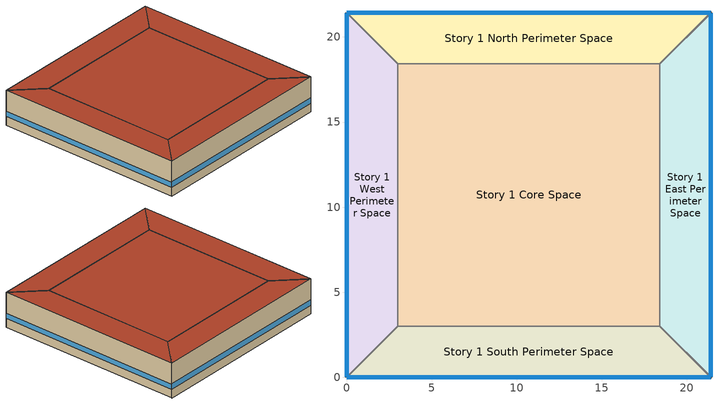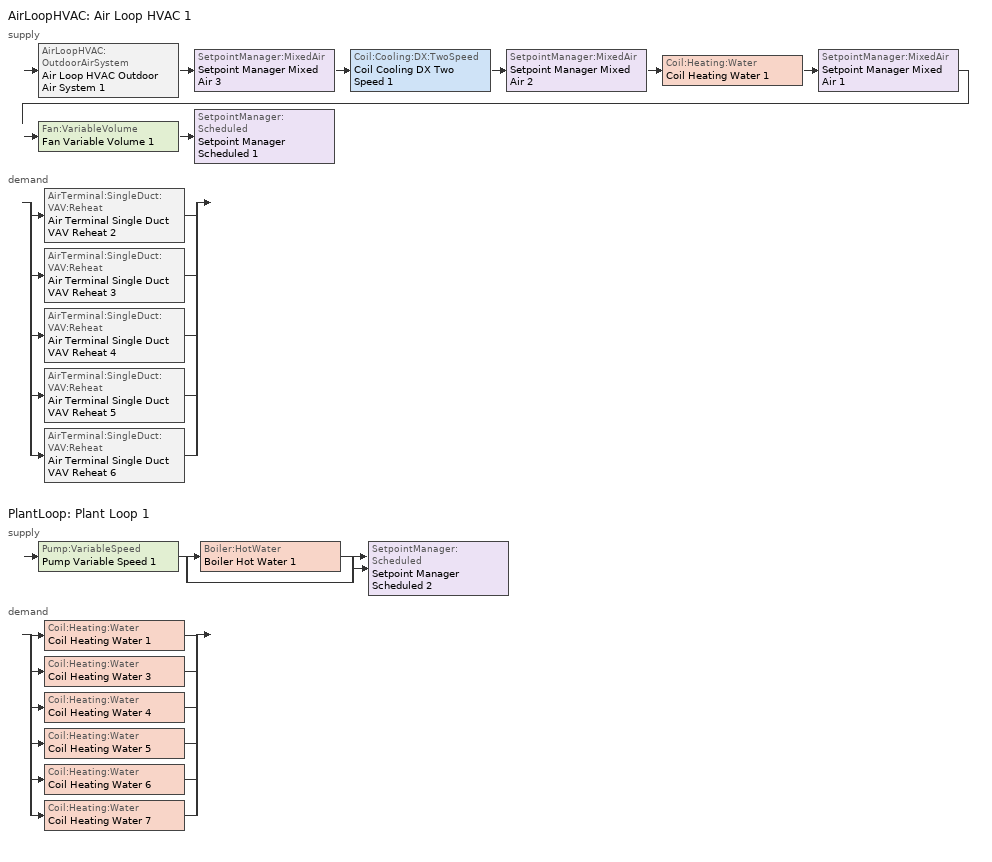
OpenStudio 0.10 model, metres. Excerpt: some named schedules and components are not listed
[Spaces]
Story 1 West Perimeter Space
 floor ground: 0,0 0,21.42 3,18.42 3,3 z0
 wall outside: 0,21.42 0,0 z0:4
 wall to Story 1 North Perimeter Space: 3,18.42 0,21.42 z0:4
 wall to Story 1 Core Space: 3,3 3,18.42 z0:4
 wall to Story 1 South Perimeter Space: 0,0 3,3 z0:4
 window: 0,21.4 0,0.03 z1:1.6
 roof outside: 3,3 3,18.42 0,21.42 0,0 z4
Story 1 North Perimeter Space
 floor ground: 0,21.42 21.42,21.42 18.42,18.42 3,18.42 z0
 wall outside: 21.42,21.42 0,21.42 z0:4
 wall to Story 1 East Perimeter Space: 18.42,18.42 21.42,21.42 z0:4
 wall to Story 1 Core Space: 3,18.42 18.42,18.42 z0:4
 window: 21.4,21.42 0.03,21.42 z1:1.6
 roof outside: 3,18.42 18.42,18.42 21.42,21.42 0,21.42 z4
Story 1 East Perimeter Space
 floor ground: 21.42,21.42 21.42,0 18.42,3 18.42,18.42 z0
 wall outside: 21.42,0 21.42,21.42 z0:4
 wall to Story 1 South Perimeter Space: 18.42,3 21.42,0 z0:4
 wall to Story 1 Core Space: 18.42,18.42 18.42,3 z0:4
 window: 21.42,0.03 21.42,21.4 z1:1.6
 roof outside: 18.42,18.42 18.42,3 21.42,0 21.42,21.42 z4
Story 1 South Perimeter Space
 floor ground: 21.42,0 0,0 3,3 18.42,3 z0
 wall outside: 0,0 21.42,0 z0:4
 wall to Story 1 Core Space: 18.42,3 3,3 z0:4
 window: 0.03,0 21.4,0 z1:1.6
 roof outside: 18.42,3 3,3 0,0 21.42,0 z4
Story 1 Core Space
 floor ground: 3,3 3,18.42 18.42,18.42 18.42,3 z0
 roof outside: 18.42,3 18.42,18.42 3,18.42 3,3 z4
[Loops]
AirLoopHVAC 'Air Loop HVAC 1'
 supply: AirLoopHVAC:OutdoorAirSystem 'Air Loop HVAC Outdoor Air System 1' > SetpointManager:MixedAir 'Setpoint Manager Mixed Air 3' > Coil:Cooling:DX:TwoSpeed 'Coil Cooling DX Two Speed 1' > SetpointManager:MixedAir 'Setpoint Manager Mixed Air 2' > Coil:Heating:Water 'Coil Heating Water 1' > SetpointManager:MixedAir 'Setpoint Manager Mixed Air 1' > Fan:VariableVolume 'Fan Variable Volume 1' > SetpointManager:Scheduled 'Setpoint Manager Scheduled 1'
 demand: split
  | AirTerminal:SingleDuct:VAV:Reheat 'Air Terminal Single Duct VAV Reheat 2'
  | AirTerminal:SingleDuct:VAV:Reheat 'Air Terminal Single Duct VAV Reheat 3'
  | AirTerminal:SingleDuct:VAV:Reheat 'Air Terminal Single Duct VAV Reheat 4'
  | AirTerminal:SingleDuct:VAV:Reheat 'Air Terminal Single Duct VAV Reheat 5'
  | AirTerminal:SingleDuct:VAV:Reheat 'Air Terminal Single Duct VAV Reheat 6'
PlantLoop 'Plant Loop 1'
 supply: Pump:VariableSpeed 'Pump Variable Speed 1' > split
  | Boiler:HotWater 'Boiler Hot Water 1'
  | bypass
  join > SetpointManager:Scheduled 'Setpoint Manager Scheduled 2'
 demand: split
  | Coil:Heating:Water 'Coil Heating Water 1'
  | Coil:Heating:Water 'Coil Heating Water 3'
  | Coil:Heating:Water 'Coil Heating Water 4'
  | Coil:Heating:Water 'Coil Heating Water 5'
  | Coil:Heating:Water 'Coil Heating Water 6'
  | Coil:Heating:Water 'Coil Heating Water 7'
[Building]
OS:Building 1: Space Type=ASHRAE_90.1-2004 ClimateZone 1-8 SmallOffice WholeBuilding; Default Construction Set=ASHRAE_189.1-2009_ClimateZone 4-5 (mdoff)_ConstSet
[SizingPeriod:DesignDay] Barometric Pressure {Pa}=101265; Sky Clearness=0; Rain Indicator=0; Snow Indicator=0; Day of Month=21; Daylight Saving Time Indicator=0; Dry-Bulb Temperature Range Modifier Type=DefaultMultipliers
Name | Maximum Dry-Bulb Temperature {C} | Daily Dry-Bulb Temperature Range {deltaC} | Humidity Indicating Conditions at Maximum Dry-Bulb {BasedOnField A3} | Wind Speed {m/s} | Wind Direction {deg} | Month | Day Type | Humidity Indicating Type | Solar Model Indicator | ASHRAE Taub | ASHRAE Taud
San Francisco Ann Clg .4% Condns DB=>MWB | 28.3 | 8.5 | 17.2 | 5.9 | 310 | 8 | SummerDesignDay | Wetbulb | ASHRAETau | 0.365 | 2.435
San Francisco Ann Clg 1% Condns DP=>MDB | 19.2 | 8.5 | 15.3 | 5.9 | 310 | 8 | SummerDesignDay | Dewpoint | ASHRAETau | 0.365 | 2.435
San Francisco Ann Clg 1% Condns DB=>MWB | 25.7 | 8.5 | 16.7 | 5.9 | 310 | 8 | SummerDesignDay | Wetbulb | ASHRAETau | 0.365 | 2.435
San Francisco Ann Hum_n 99% Condns DP=>MCDB | 11.2 | 0 | -1.2 | 2.2 | 150 | 1 | WinterDesignDay | Dewpoint | ASHRAEClearSky
[Site]
San Francisco_CA_USA Design_Conditions: Latitude {deg}=37.62; Longitude {deg}=-122.38; Time Zone {hr}=-8; Elevation {m}=5
[Material]
Name | Roughness | Thickness | Conductivity | Density | Specific Heat | Thermal Absorptance | Solar Absorptance | Visible Absorptance
000_F08 Metal surface | Smooth | 0.0008 | 45.28 | 7824 | 500
000_F16 Acoustic tile | MediumSmooth | 0.0191 | 0.06 | 368 | 590
000_G01a 19mm gypsum board | MediumSmooth | 0.019 | 0.16 | 800 | 1090
000_G05 25mm wood | MediumSmooth | 0.0254 | 0.15 | 608 | 1630
000_I01 25mm insulation board | MediumRough | 0.0254 | 0.03 | 43 | 1210
000_M11 100mm lightweight concrete | MediumRough | 0.1016 | 0.53 | 1280 | 840
1/2IN Gypsum | Smooth | 0.0127 | 0.16 | 784.9 | 830 | 0.9 | 0.92 | 0.92
MAT-CC05 4 HW CONCRETE | Rough | 0.1016 | 1.311 | 2240 | 836.8 | 0.9 | 0.7 | 0.7
Metal Decking | MediumSmooth | 0.0015 | 45.006 | 7680 | 418.4 | 0.9 | 0.7 | 0.3
Roof Insulation [21] | MediumRough | 0.2105 | 0.049 | 265 | 836.8 | 0.9 | 0.7 | 0.7
Roof Membrane | VeryRough | 0.0095 | 0.16 | 1121.29 | 1460 | 0.9 | 0.7 | 0.7
Wall Insulation [39] | MediumRough | 0.1184 | 0.045 | 265 | 836.8 | 0.9 | 0.7 | 0.7
[Material:AirGap]
Name | Thermal Resistance
000_F04 Wall air space resistance | 0.15
000_F05 Ceiling air space resistance | 0.18
[Material:NoMass] Thermal Absorptance=0.9; Solar Absorptance=0.7
Name | Roughness | Thermal Resistance | Visible Absorptance
CP02 CARPET PAD | VeryRough | 0.2165 | 0.8
MAT-SHEATH | Rough | 0.3626 | 0.7
[WindowMaterial:Gas]
000_Air 13mm: Gas Type=Air; Thickness=0.0127
[WindowMaterial:Glazing] Optical Data Type=SpectralAverage; Thickness=0.003; Infrared Transmittance at Normal Incidence=0
Name | Solar Transmittance at Normal Incidence | Front Side Solar Reflectance at Normal Incidence | Back Side Solar Reflectance at Normal Incidence | Visible Transmittance at Normal Incidence | Front Side Visible Reflectance at Normal Incidence | Back Side Visible Reflectance at Normal Incidence | Front Side Infrared Hemispherical Emissivity | Back Side Infrared Hemispherical Emissivity | Conductivity | Dirt Correction Factor for Solar and Visible Transmittance | Solar Diffusing
000_Clear 3mm | 0.837 | 0.075 | 0.075 | 0.898 | 0.081 | 0.081 | 0.84 | 0.84 | 0.9
Theoretical Glass [207] | 0.3311 | 0.6189 | 0.6189 | 0.44 | 0.51 | 0.51 | 0.9 | 0.9 | 0.0133 | 1 | No
[Construction]
000_ExtSlabCarpet_4in_ClimateZone 1-8: MAT-CC05 4 HW CONCRETE, CP02 CARPET PAD
000_Exterior Door: 000_F08 Metal surface, 000_I01 25mm insulation board
000_Exterior Window: 000_Clear 3mm, 000_Air 13mm, 000_Clear 3mm
000_Interior Ceiling: 000_M11 100mm lightweight concrete, 000_F05 Ceiling air space resistance, 000_F16 Acoustic tile
000_Interior Door; 000_Interior Partition: 000_G05 25mm wood
000_Interior Floor: 000_F16 Acoustic tile, 000_F05 Ceiling air space resistance, 000_M11 100mm lightweight concrete
000_Interior Wall: 000_G01a 19mm gypsum board, 000_F04 Wall air space resistance, 000_G01a 19mm gypsum board
000_Interior Window: 000_Clear 3mm
ASHRAE_189.1-2009_ExtRoof_IEAD_ClimateZone 2-5: Roof Membrane, Roof Insulation [21], Metal Decking
ASHRAE_189.1-2009_ExtWall_SteelFrame_ClimateZone 4-8: MAT-SHEATH, Wall Insulation [39], 1/2IN Gypsum
ASHRAE_189.1-2009_ExtWindow_ClimateZone 4-5: Theoretical Glass [207]
[DefaultConstructionSet]
ASHRAE_189.1-2009_ClimateZone 4-5 (mdoff)_ConstSet: Default Exterior Surface Constructions=ASHRAE_189.1-2009_ClimateZone 4-5 (mdoff)_Exterior_DefSurfCons; Default Interior Surface Constructions=000_Interior_DefSurfCons; Default Ground Contact Surface Constructions=000_Ground_DefSurfCons; Default Exterior SubSurface Constructions=ASHRAE_189.1-2009_ClimateZone 4-5 (mdoff)_Exterior_DefSubCons; Default Interior SubSurface Constructions=000_Interior_DefSubCons; Interior Partition Construction=000_Interior Partition
[DefaultSubSurfaceConstructions] Glass Door Construction=000_Exterior Window; Skylight Construction=000_Exterior Window; Tubular Daylight Dome Construction=000_Interior Window; Tubular Daylight Diffuser Construction=000_Interior Window
Name | Fixed Window Construction | Operable Window Construction | Door Construction
000_Interior_DefSubCons | 000_Interior Window | 000_Interior Window | 000_Interior Door
ASHRAE_189.1-2009_ClimateZone 4-5 (mdoff)_Exterior_DefSubCons | ASHRAE_189.1-2009_ExtWindow_ClimateZone 4-5 | ASHRAE_189.1-2009_ExtWindow_ClimateZone 4-5 | 000_Exterior Door
[DefaultSurfaceConstructions]
Name | Floor Construction | Wall Construction | Roof Ceiling Construction
000_Ground_DefSurfCons | 000_ExtSlabCarpet_4in_ClimateZone 1-8 | 000_ExtSlabCarpet_4in_ClimateZone 1-8 | 000_ExtSlabCarpet_4in_ClimateZone 1-8
000_Interior_DefSurfCons | 000_Interior Floor | 000_Interior Wall | 000_Interior Ceiling
ASHRAE_189.1-2009_ClimateZone 4-5 (mdoff)_Exterior_DefSurfCons | 000_ExtSlabCarpet_4in_ClimateZone 1-8 | ASHRAE_189.1-2009_ExtWall_SteelFrame_ClimateZone 4-8 | ASHRAE_189.1-2009_ExtRoof_IEAD_ClimateZone 2-5
[BuildingStory]
Story 1: Nominal Z Coordinate {m}=0; Nominal Floor to Floor Height {m}=4
[Space] Building Story=Story 1
Name | Thermal Zone
Story 1 West Perimeter Space | Thermal Zone 1
Story 1 North Perimeter Space | Thermal Zone 3
Story 1 East Perimeter Space | Thermal Zone 5
Story 1 South Perimeter Space | Thermal Zone 4
Story 1 Core Space | Thermal Zone 2
[ThermalZone] Thermostat=Thermostat Setpoint Dual Setpoint 1; Use Ideal Air Loads=No
Thermal Zone 1; Thermal Zone 2; Thermal Zone 3; Thermal Zone 4; Thermal Zone 5
[Sizing:Zone] Zone Cooling Design Supply Air Temperature {C}=14; Zone Heating Design Supply Air Temperature {C}=40; Zone Cooling Design Supply Air Humidity Ratio {kg-H2O/kg-air}=0.0085; Zone Heating Design Supply Air Humidity Ratio {kg-H2O/kg-air}=0.008; Cooling Design Air Flow Method=DesignDay; Heating Design Air Flow Method=DesignDay
Thermal Zone 1; Thermal Zone 2; Thermal Zone 3; Thermal Zone 4; Thermal Zone 5
[Zone equipment]
Thermal Zone 1: Air Terminal Single Duct VAV Reheat 6
Thermal Zone 2: Air Terminal Single Duct VAV Reheat 4
Thermal Zone 3: Air Terminal Single Duct VAV Reheat 5
Thermal Zone 4: Air Terminal Single Duct VAV Reheat 3
Thermal Zone 5: Air Terminal Single Duct VAV Reheat 2
[AirLoopHVAC]
Air Loop HVAC 1: Design Supply Air Flow Rate {m3/s}=AutoSize
[Sizing:System]
Air Loop HVAC 1: Type of Load to Size On=Sensible; Design Outdoor Air Flow Rate {m3/s}=Autosize; Minimum System Air Flow Ratio=0.3; Preheat Design Temperature {C}=7; Preheat Design Humidity Ratio {kg-H2O/kg-Air}=0.008; Precool Design Temperature {C}=12.8; Precool Design Humidity Ratio {kg-H2O/kg-Air}=0.008; Central Cooling Design Supply Air Temperature {C}=12.8; Central Heating Design Supply Air Temperature {C}=12.8; Sizing Option=NonCoincident; 100% Outdoor Air in Cooling=Yes; 100% Outdoor Air in Heating=Yes; Central Cooling Design Supply Air Humidity Ratio {kg-H2O/kg-Air}=0.0085; Central Heating Design Supply Air Humidity Ratio {kg-H2O/kg-Air}=0.008; Cooling Design Air Flow Method=DesignDay; Cooling Design Air Flow Rate {m3/s}=0; Heating Design Air Flow Method=DesignDay; Heating Design Air Flow Rate {m3/s}=0; System Outdoor Air Method=ZoneSum
[Fan:VariableVolume]
Fan Variable Volume 1: Availability Schedule=Always_On; Fan Efficiency=0.5; Pressure Rise {Pa}=500; Maximum Flow Rate {m3/s}=Autosize; Fan Power Minimum Flow Rate Input Method=FixedFlowRate; Fan Power Minimum Flow Fraction=0; Fan Power Minimum Air Flow Rate {m3/s}=0; Motor Efficiency=0.93; Motor In Airstream Fraction=1; Fan Power Coefficient 1=0.0407599; Fan Power Coefficient 2=0.088045; Fan Power Coefficient 3=-0.0729261; Fan Power Coefficient 4=0.94374; Fan Power Coefficient 5=0
[Coil:Heating:Water] Availability Schedule=Always_On
Coil Heating Water 1; Coil Heating Water 3; Coil Heating Water 4; Coil Heating Water 5; Coil Heating Water 6; Coil Heating Water 7
[Coil:Cooling:DX:TwoSpeed]
Coil Cooling DX Two Speed 1: Availability Schedule=Always_On; Rated High Speed Total Cooling Capacity {W}=Autosize; Rated High Speed Sensible Heat Ratio=Autosize; Rated High Speed COP {W/W}=5.5; Rated High Speed Air Flow Rate {m3/s}=Autosize; Total Cooling Capacity Function of Temperature Curve=Curve Biquadratic 1; Total Cooling Capacity Function of Flow Fraction Curve=Curve Quadratic 1; Energy Input Ratio Function of Temperature Curve=Curve Biquadratic 2; Energy Input Ratio Function of Flow Fraction Curve=Curve Quadratic 2; Part Load Fraction Correlation Curve=Curve Quadratic 3; Rated Low Speed Total Cooling Capacity {W}=Autosize; Rated Low Speed Sensible Heat Ratio=0.69; Rated Low Speed COP {W/W}=6.6; Low Speed Total Cooling Capacity Function of Temperature Curve=Curve Biquadratic 3; Low Speed Energy Input Ratio Function of Temperature Curve=Curve Biquadratic 4; Condenser Type=AirCooled; High Speed Evaporative Condenser Effectiveness=0; High Speed Evaporative Condenser Air Flow Rate {m3/s}=Autosize; High Speed Evaporative Condenser Pump Rated Power Consumption {W}=Autosize; Low Speed Evaporative Condenser Effectiveness=0; Low Speed Evaporative Condenser Air Flow Rate {m3/s}=Autosize; Low Speed Evaporative Condenser Pump Rated Power Consumption {W}=Autosize; Basin Heater Capacity {W/K}=10; Basin Heater Setpoint Temperature {C}=2
[SetpointManager:Scheduled] Control Variable=Temperature
Name | Schedule
Setpoint Manager Scheduled 1 | Deck_Temperature
Setpoint Manager Scheduled 2 | Hot_Water_Temperature
[Controller:OutdoorAir]
Controller Outdoor Air 1: Minimum Outdoor Air Flow Rate {m3/s}=Autosize; Maximum Outdoor Air Flow Rate {m3/s}=Autosize; Economizer Control Type=FixedDryBulb; Economizer Control Action Type=ModulateFlow; Economizer Maximum Limit Dry-Bulb Temperature {C}=30; Economizer Maximum Limit Enthalpy {J/kg}=64000; Economizer Minimum Limit Dry-Bulb Temperature {C}=-100; Lockout Type=NoLockout; Minimum Limit Type=FixedMinimum; High Humidity Control=No; Heat Recovery Bypass Control Type=BypassWhenOAFlowGreaterThanMinimum
[AirLoopHVAC:OutdoorAirSystem]
Air Loop HVAC Outdoor Air System 1: Controller=Controller Outdoor Air 1
[PlantLoop]
Plant Loop 1: Plant Loop Volume {m3}=Autocalculate
[Sizing:Plant]
Plant Loop 1: Loop Type=Heating; Design Loop Exit Temperature {C}=82; Loop Design Temperature Difference {deltaC}=11
[Pump:VariableSpeed]
Pump Variable Speed 1: Pump Control Type=Intermittent
[Boiler:HotWater]
Boiler Hot Water 1: Fuel Type=NaturalGas; Nominal Thermal Efficiency=0.66; Water Outlet Upper Temperature Limit {C}=99; Boiler Flow Mode=ConstantFlow; Parasitic Electric Load {W}=0; Sizing Factor=1
[Controller:WaterCoil]
Controller Water Coil 1: Action=Normal
[AirTerminal:SingleDuct:VAV:Reheat] Availability Schedule=Always_On; Maximum Air Flow Rate {m3/s}=Autocalculate; Zone Minimum Air Flow Input Method=Constant; Constant Minimum Air Flow Fraction=0.3; Fixed Minimum Air Flow Rate {m3/s}=0; Maximum Hot Water or Steam Flow Rate {m3/s}=Autocalculate; Minimum Hot Water or Steam Flow Rate {m3/s}=0; Convergence Tolerance=0.001; Damper Heating Action=Normal; Maximum Flow per Zone Floor Area During Reheat {m3/s-m2}=Autocalculate; Maximum Flow Fraction During Reheat=Autocalculate; Maximum Reheat Air Temperature {C}=35
Name | Reheat Coil
Air Terminal Single Duct VAV Reheat 2 | Coil Heating Water 3
Air Terminal Single Duct VAV Reheat 3 | Coil Heating Water 4
Air Terminal Single Duct VAV Reheat 4 | Coil Heating Water 5
Air Terminal Single Duct VAV Reheat 5 | Coil Heating Water 6
Air Terminal Single Duct VAV Reheat 6 | Coil Heating Water 7
[ThermostatSetpoint:DualSetpoint]
Thermostat Setpoint Dual Setpoint 1: Heating Setpoint Temperature Schedule=Heating Sch; Cooling Setpoint Temperature Schedule=Cooling Sch
[People]
ASHRAE_90.1-2004 ClimateZone 1-8 SmallOffice WholeBuilding People: People Definition=ASHRAE_90.1-2004 ClimateZone 1-8 SmallOffice WholeBuilding People Definition; Space or SpaceType=ASHRAE_90.1-2004 ClimateZone 1-8 SmallOffice WholeBuilding
[People:Definition]
ASHRAE_90.1-2004 ClimateZone 1-8 SmallOffice WholeBuilding People Definition: Number of People Calculation Method=People/Area; People per Space Floor Area {person/m2}=0.0538196; Fraction Radiant=0.3
[SpaceInfiltration:DesignFlowRate]
ASHRAE_90.1-2004 ClimateZone 1-8 SmallOffice WholeBuilding Infiltration: Space or SpaceType=ASHRAE_90.1-2004 ClimateZone 1-8 SmallOffice WholeBuilding; Design Flow Rate Calculation Method=Flow/ExteriorArea; Flow per Exterior Surface Area {m3/s-m2}=0.00030226
[ElectricEquipment:Definition]
ASHRAE_90.1-2004 ClimateZone 1-8 SmallOffice WholeBuilding Electric Equipment Definition: Design Level Calculation Method=Watts/Area; Watts per Space Floor Area {W/m2}=10.7639
[Lights:Definition]
ASHRAE_90.1-2004 ClimateZone 1-8 SmallOffice WholeBuilding Lights Definition: Design Level Calculation Method=Watts/Area; Watts per Space Floor Area {W/m2}=10.7639
[Lights]
ASHRAE_90.1-2004 ClimateZone 1-8 SmallOffice WholeBuilding Lights: Lights Definition=ASHRAE_90.1-2004 ClimateZone 1-8 SmallOffice WholeBuilding Lights Definition; Space or SpaceType=ASHRAE_90.1-2004 ClimateZone 1-8 SmallOffice WholeBuilding
[DesignSpecification:OutdoorAir]
ASHRAE_90.1-2004 ClimateZone 1-8 SmallOffice WholeBuilding Ventilation: Outdoor Air Method=Sum; Outdoor Air Flow per Person {m3/s-person}=0.00943895
[ElectricEquipment]
ASHRAE_90.1-2004 ClimateZone 1-8 SmallOffice WholeBuilding Electric Equipment: Electric Equipment Definition=ASHRAE_90.1-2004 ClimateZone 1-8 SmallOffice WholeBuilding Electric Equipment Definition; Space or SpaceType=ASHRAE_90.1-2004 ClimateZone 1-8 SmallOffice WholeBuilding
[SpaceType]
ASHRAE_90.1-2004 ClimateZone 1-8 SmallOffice WholeBuilding: Default Schedule Set=ASHRAE_90.1-2004 ClimateZone 1-8 SmallOffice WholeBuilding Schedule Set; Design Specification Outdoor Air Object=ASHRAE_90.1-2004 ClimateZone 1-8 SmallOffice WholeBuilding Ventilation
[DefaultScheduleSet]
ASHRAE_90.1-2004 ClimateZone 1-8 SmallOffice WholeBuilding Schedule Set: Number of People Schedule=Small Office_Bldg_Occ; People Activity Level Schedule=Small Office_Activity; Lighting Schedule=Small Office_Bldg_Light; Electric Equipment Schedule=Small Office_Bldg_Equip; Infiltration Schedule=Small Office_Infil_Quarter_On
[Schedule:Ruleset]
Name | Default Day Schedule | Summer Design Day Schedule | Winter Design Day Schedule
Always_On | Always_On_Default | Always_On_Summer_Design_Day | Always_On_Winter_Design_Day
Deck_Temperature | Deck_Temperature_Default | Deck_Temperature_Summer_Design_Day | Deck_Temperature_Winter_Design_Day
Hot_Water_Temperature | Hot_Water_Temperature_Default | Hot_Water_Temperature_Summer_Design_Day | Hot_Water_Temperature_Winter_Design_Day
Cooling Sch | Cooling Sch Default
Heating Sch | Heating Sch Default
Small Office_Bldg_Equip | Small Office_Bldg_Equip Default Schedule | Small Office_Bldg_Equip Summer Design Day | Small Office_Bldg_Equip Winter Design Day
Small Office_Bldg_Light | Small Office_Bldg_Light Default Schedule | Small Office_Bldg_Light Summer Design Day | Small Office_Bldg_Light Winter Design Day
Small Office_Infil_Quarter_On | Small Office_Infil_Quarter_On Default Schedule | Small Office_Infil_Quarter_On Summer Design Day | Small Office_Infil_Quarter_On Winter Design Day
Small Office_Activity | Small Office_Activity Default Schedule | Small Office_Activity Summer Design Day | Small Office_Activity Winter Design Day
Small Office_Bldg_Occ | Small Office_Bldg_Occ Default Schedule | Small Office_Bldg_Occ Summer Design Day | Small Office_Bldg_Occ Winter Design Day
[Schedule:Day]
Always_On_Default; Always_On_Summer_Design_Day; Always_On_Winter_Design_Day; Small Office_Bldg_Equip Summer Design Day; Small Office_Bldg_Light Summer Design Day: 24, 0, 1
Deck_Temperature_Default; Deck_Temperature_Summer_Design_Day; Deck_Temperature_Winter_Design_Day: 24, 0, 12.8
Hot_Water_Temperature_Default; Hot_Water_Temperature_Summer_Design_Day; Hot_Water_Temperature_Winter_Design_Day: 24, 0, 67
Cooling Sch Default: 24, 0, 28
Heating Sch Default: 24, 0, 24
Small Office_Bldg_Occ Default Schedule: 6, 0, 0, 7, 0, 0.1, 8, 0, 0.2, 12, 0, 0.95, 13, 0, 0.5, 17, 0, 0.95, 18, 0, 0.3, 20, 0, 0.1, 24, 0, 0.05
Small Office_Bldg_Equip Winter Design Day; Small Office_Bldg_Occ Rule 1 Day Schedule; Small Office_Bldg_Occ Winter Design Day; Small Office_Bldg_Light Winter Design Day: 24, 0, 0
Small Office_Infil_Quarter_On Summer Design Day; Small Office_Infil_Quarter_On Default Schedule: 6, 0, 1, 22, 0, 0.25, 24, 0, 1
Small Office_Bldg_Equip Default Schedule: 8, 0, 0.4, 12, 0, 0.9, 13, 0, 0.8, 17, 0, 0.9, 18, 0, 0.5, 24, 0, 0.4
Small Office_Bldg_Light Default Schedule: 5, 0, 0.05, 7, 0, 0.1, 8, 0, 0.3, 17, 0, 0.9, 18, 0, 0.5, 20, 0, 0.3, 22, 0, 0.2, 23, 0, 0.1, 24, 0, 0.05
Small Office_Bldg_Occ Summer Design Day: 6, 0, 0, 22, 0, 1, 24, 0, 0.05
Small Office_Bldg_Occ Rule 2 Day Schedule: 6, 0, 0, 8, 0, 0.1, 12, 0, 0.3, 17, 0, 0.1, 24, 0, 0
Small Office_Activity Summer Design Day; Small Office_Activity Default Schedule; Small Office_Activity Winter Design Day: 24, 0, 120
Small Office_Infil_Quarter_On Winter Design Day: 6, 0, 1, 18, 0, 0.25, 24, 0, 1
[Curve:Biquadratic]
Name | Coefficient1 Constant | Coefficient2 x | Coefficient3 x**2 | Coefficient4 y | Coefficient5 y**2 | Coefficient6 x*y | Minimum Value of x {BasedOnField A2} | Maximum Value of x {BasedOnField A2} | Minimum Value of y {BasedOnField A3} | Maximum Value of y {BasedOnField A3}
Curve Biquadratic 1 | 0.42415 | 0.04426 | -0.00042 | 0.00333 | -8e-05 | -0.00021 | 17 | 22 | 13 | 46
Curve Biquadratic 2 | 1.23649 | -0.02431 | 0.00057 | -0.01434 | 0.00063 | -0.00038 | 17 | 22 | 13 | 46
Curve Biquadratic 3; Curve Biquadratic 4 | 0 | 0 | 0 | 0 | 0 | 0 | 0 | 1 | 0 | 1
[Curve:Quadratic]
Name | Coefficient1 Constant | Coefficient2 x | Coefficient3 x**2 | Minimum Value of x {BasedOnField A2} | Maximum Value of x {BasedOnField A2}
Curve Quadratic 1 | 0.77136 | 0.34053 | -0.11088 | 0.75918 | 1.13877
Curve Quadratic 2 | 1.2055 | -0.32953 | 0.12308 | 0.75918 | 1.13877
Curve Quadratic 3 | 0.771 | 0.229 | 0 | 0 | 1
[Schedule:Rule] Apply Monday=No; Apply Tuesday=No; Apply Wednesday=No; Apply Thursday=No; Apply Friday=No; Date Specification Type=DateRange; Start Month=1; Start Day=1; End Month=12; End Day=31
Name | Schedule Ruleset | Rule Order | Day Schedule | Apply Sunday | Apply Saturday
Small Office_Bldg_Equip Rule 1 | Small Office_Bldg_Equip | 0 | Small Office_Bldg_Equip Rule 1 Day Schedule | Yes | No
Small Office_Infil_Quarter_On Rule 1 | Small Office_Infil_Quarter_On | 0 | Small Office_Infil_Quarter_On Rule 1 Day Schedule | Yes | No
Small Office_Bldg_Occ Rule 2 | Small Office_Bldg_Occ | 1 | Small Office_Bldg_Occ Rule 2 Day Schedule | No | Yes
Small Office_Infil_Quarter_On Rule 2 | Small Office_Infil_Quarter_On | 1 | Small Office_Infil_Quarter_On Rule 2 Day Schedule | No | Yes
Small Office_Bldg_Light Rule 2 | Small Office_Bldg_Light | 1 | Small Office_Bldg_Light Rule 2 Day Schedule | No | Yes
Small Office_Bldg_Light Rule 1 | Small Office_Bldg_Light | 0 | Small Office_Bldg_Light Rule 1 Day Schedule | Yes | No
Small Office_Bldg_Equip Rule 2 | Small Office_Bldg_Equip | 1 | Small Office_Bldg_Equip Rule 2 Day Schedule | No | Yes
Small Office_Bldg_Occ Rule 1 | Small Office_Bldg_Occ | 0 | Small Office_Bldg_Occ Rule 1 Day Schedule | Yes | No
